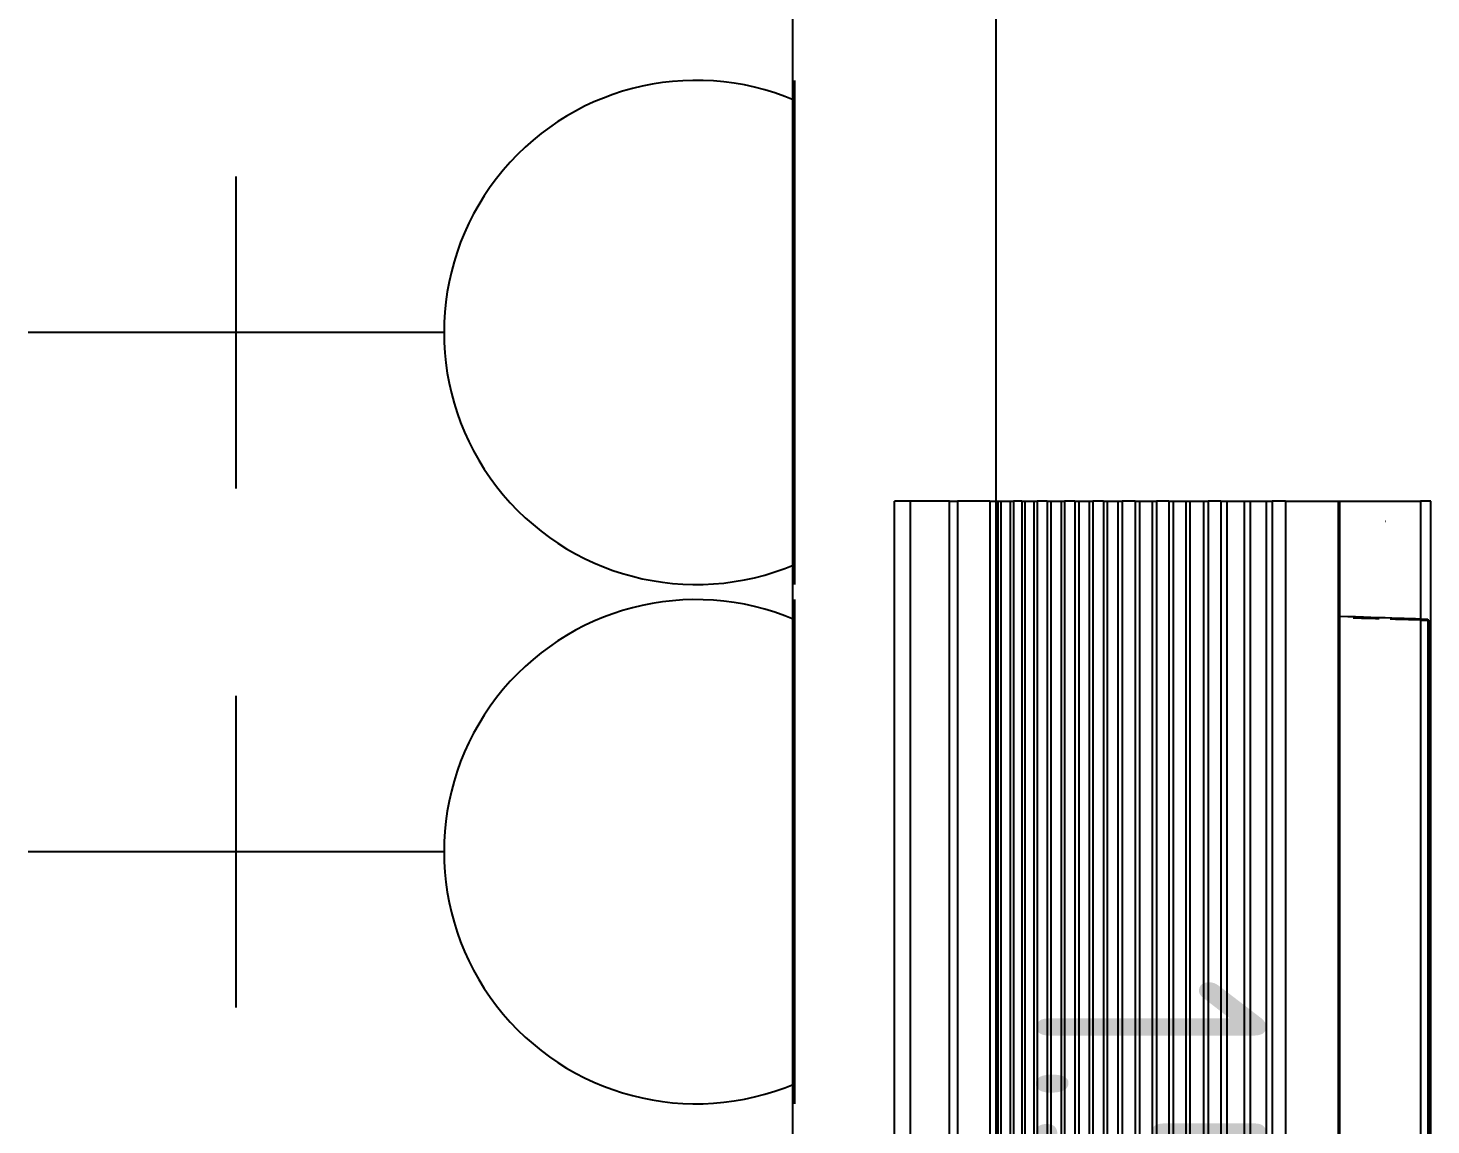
# Model space of a CAD drawing. Header units: inches. Extents: x 16928 to 514628, y -1471 to 241387.
# Drawn here: x 306494 to 307253, y 42404 to 42997 of the extents above; entities that cross this region are included whole.
import ezdxf
from ezdxf.enums import TextEntityAlignment as Align

# ---------------------------------------------------------------- set-up
doc = ezdxf.new("R2010")
doc.units = ezdxf.units.IN
doc.header["$MEASUREMENT"] = 0
for name, color, linetype in [('A-ROOMSYM', 3, 'Continuous'), ('Edges', 7, 'Continuous'), ('ELECT', 6, 'Continuous'), ('partition', 8, 'Continuous')]:
    doc.layers.add(name, color=color, linetype=linetype)
doc.styles.add('STYLE1', font='ISOCP.SHX')

# ---------------------------------------------------------------- blocks, each defined once
blk = doc.blocks.new('air con')
at = {"layer": 'Edges'}
for p, q in [((71.402, 41.898), (152.402, 41.898)), ((152.402, 41.095), (152.402, 41.898)), ((71.402, 41.095), (152.402, 41.095)), ((152.402, 39.122), (152.402, 41.095)), ((71.402, 39.122), (152.402, 39.122)), ((152.402, 39.122), (152.402, 38.724)), ((152.402, 38.724), (71.402, 38.724)), ((152.402, 37.092), (152.402, 38.724)), ((152.402, 37.092), (71.402, 37.092)), ((152.402, 37.092), (152.402, 36.701)), ((152.402, 36.701), (71.402, 36.701)), ((152.402, 36.542), (71.402, 36.542)), ((152.402, 36.078), (71.402, 36.078)), ((152.402, 36.701), (152.402, 36.542)), ((152.402, 36.542), (152.402, 36.078)), ((152.402, 36.078), (152.402, 35.914)), ((152.402, 35.914), (71.402, 35.914)), ((152.402, 35.493), (71.402, 35.493)), ((152.402, 35.34), (71.402, 35.34)), ((152.402, 35.493), (152.402, 35.914)), ((152.402, 35.493), (152.402, 35.34)), ((152.402, 35.34), (152.402, 34.877)), ((152.402, 34.877), (71.402, 34.877)), ((152.402, 34.709), (71.402, 34.709)), ((152.402, 34.877), (152.402, 34.709)), ((152.402, 34.207), (152.402, 34.709)), ((152.402, 34.207), (71.402, 34.207)), ((152.402, 34.022), (71.402, 34.022)), ((152.402, 34.207), (152.402, 34.022)), ((152.402, 34.022), (152.402, 33.51)), ((152.402, 33.51), (71.402, 33.51)), ((152.402, 33.335), (71.402, 33.335)), ((152.402, 33.51), (152.402, 33.335)), ((152.402, 32.826), (152.402, 33.335)), ((152.402, 32.826), (71.402, 32.826)), ((152.402, 32.625), (71.402, 32.625)), ((152.402, 32.826), (152.402, 32.625)), ((152.402, 32.625), (152.402, 32.098)), ((152.402, 32.098), (71.402, 32.098)), ((152.402, 31.911), (71.402, 31.911)), ((152.402, 32.098), (152.402, 31.911)), ((152.402, 31.378), (152.402, 31.911)), ((152.402, 31.378), (71.402, 31.378)), ((152.402, 31.189), (71.402, 31.189)), ((152.402, 31.378), (152.402, 31.189)), ((152.402, 31.189), (152.402, 30.654)), ((152.402, 30.654), (71.402, 30.654)), ((152.402, 30.439), (71.402, 30.439)), ((152.402, 30.654), (152.402, 30.439)), ((152.402, 29.791), (152.402, 30.439)), ((152.402, 29.791), (71.402, 29.791)), ((152.402, 29.791), (152.402, 29.562)), ((152.402, 29.562), (71.402, 29.562)), ((152.402, 29.562), (152.402, 28.935)), ((152.402, 28.935), (71.402, 28.935)), ((152.402, 28.714), (71.402, 28.714)), ((152.402, 28.935), (152.402, 28.714)), ((152.402, 28.092), (152.402, 28.714)), ((152.402, 28.092), (71.402, 28.092)), ((152.402, 27.871), (71.402, 27.871)), ((152.402, 28.092), (152.402, 27.871)), ((152.402, 27.871), (152.402, 27.226)), ((152.402, 27.226), (71.402, 27.226)), ((152.402, 27.024), (71.402, 27.024)), ((152.402, 27.226), (152.402, 27.024)), ((152.402, 27.024), (152.402, 26.349)), ((152.402, 26.349), (71.402, 26.349)), ((152.402, 26.349), (152.402, 26.117)), ((152.402, 26.117), (71.402, 26.117)), ((152.402, 25.469), (71.402, 25.469)), ((152.402, 25.469), (152.402, 26.117)), ((152.402, 25.469), (152.402, 25.162)), ((152.402, 25.162), (71.402, 25.162)), ((152.402, 25.162), (152.402, 24.304)), ((152.402, 24.304), (71.402, 24.304)), ((152.402, 24.304), (152.402, 24.002)), ((152.402, 24.002), (71.402, 24.002)), ((152.402, 24.002), (152.402, 23.184)), ((152.402, 23.184), (71.402, 23.184)), ((152.402, 22.883), (71.402, 22.883)), ((152.402, 23.184), (152.402, 22.883)), ((152.402, 22.213), (152.402, 22.883)), ((152.402, 22.213), (71.402, 22.213)), ((152.402, 22.213), (152.402, 19.568)), ((152.402, 19.568), (71.402, 19.568)), ((152.402, 19.493), (71.402, 19.493)), ((146.575, 18.687), (146.588, 19.085)), ((146.588, 19.085), (146.601, 19.493)), ((152.402, 19.568), (152.402, 19.493)), ((152.402, 19.493), (152.402, 15.42)), ((146.494, 18.035), (146.504, 18.391)), ((146.504, 18.391), (146.514, 18.752)), ((146.514, 18.752), (146.516, 18.813)), ((146.562, 18.299), (146.575, 18.687)), ((146.479, 17.503), (146.484, 17.685)), ((146.484, 17.685), (146.494, 18.035)), ((146.538, 17.558), (146.55, 17.923)), ((146.55, 17.923), (146.562, 18.299)), ((146.456, 16.673), (146.464, 16.956)), ((146.516, 16.869), (146.527, 17.206)), ((146.527, 17.206), (146.538, 17.558)), ((151.402, 17.184), (151.402, 17.175)), ((146.438, 16.032), (146.447, 16.349)), ((146.447, 16.349), (146.456, 16.673)), ((146.486, 15.948), (146.495, 16.239)), ((146.495, 16.239), (146.505, 16.546)), ((146.505, 16.546), (146.516, 16.869)), ((146.421, 15.42), (146.429, 15.722)), ((146.429, 15.722), (146.438, 16.032)), ((146.468, 15.42), (146.477, 15.675)), ((146.477, 15.675), (146.486, 15.948)), ((71.402, 14.898), (152.402, 14.898)), ((146.421, 15.42), (76.921, 15.42)), ((146.421, 15.051), (76.921, 15.051)), ((146.421, 15.012), (76.921, 15.012)), ((146.468, 15.42), (146.421, 15.42)), ((146.421, 15.42), (146.421, 15.051)), ((146.468, 15.051), (146.421, 15.051)), ((146.421, 15.051), (146.421, 15.012)), ((152.402, 15.42), (146.468, 15.42)), ((146.468, 15.42), (146.468, 15.051)), ((152.402, 14.898), (152.402, 15.42))]:
    blk.add_line(p, q, dxfattribs=at)

msp = doc.modelspace()

# ---------------------------------------------------------------- linework, layer by layer
at = {"layer": 'ELECT', "color": 6}
for p, q in [((306908.56, 42696.11), (306908.56, 42968.92)), ((306606.3, 42748.14), (306606.3, 42916.89)), ((306718.8, 42832.52), (306493.8, 42832.52)), ((306908.56, 42415.11), (306908.56, 42687.92)), ((306606.3, 42467.14), (306606.3, 42635.89)), ((306718.8, 42551.52), (306493.8, 42551.52))]:
    msp.add_line(p, q, dxfattribs=at)
for centre in [(306855.21, 42832.52), (306855.21, 42551.52)]:
    msp.add_arc(centre, 136.41, 66.97635, 293.02365, dxfattribs=at)
at = {"layer": 'partition'}
for p, q in [((306907.45, 41920.54), (306907.45, 43025.54)), ((307017.45, 41920.54), (307017.45, 43025.54))]:
    msp.add_line(p, q, dxfattribs=at)

# ---------------------------------------------------------------- block references
at = {"xscale": 10.74849191040555, "yscale": 10.74849191040555, "zscale": 10.74849191040555, "rotation": 90.0000000000023}
msp.add_blockref('air con', (307412.79, 41103.08), dxfattribs=at)

# ---------------------------------------------------------------- texts
at = {"layer": 'A-ROOMSYM', "color": 8, "style": 'STYLE1', "width": 0.8}
msp.add_text('1.5hp', height=124.656, rotation=270, dxfattribs=at).set_placement((307038.94, 42349.52), align=Align.CENTER)

doc.saveas('drawing.dxf')
